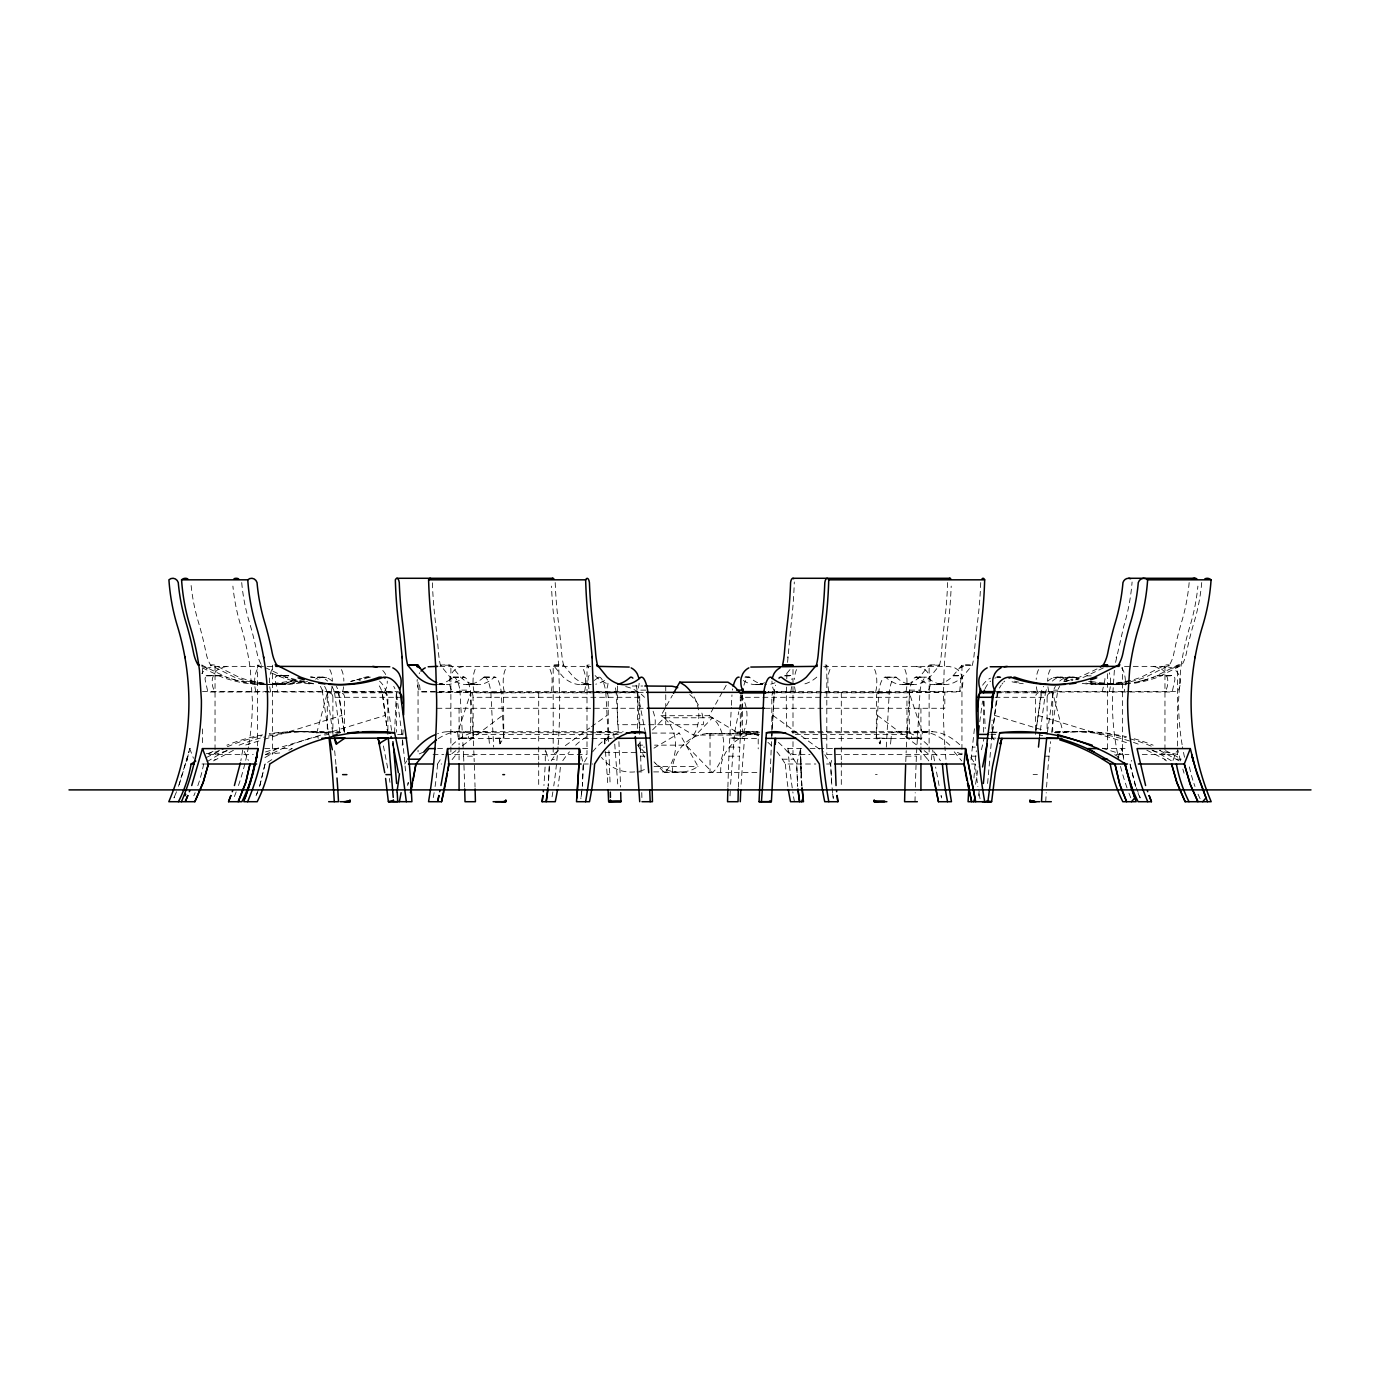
<?xml version="1.0" encoding="UTF-8"?>
<svg xmlns="http://www.w3.org/2000/svg" width="1380" height="1380" viewBox="0 0 1380 1380"><rect width="100%" height="100%" fill="white"/><g stroke="black" fill="none" stroke-linecap="round" stroke-linejoin="round"><path stroke-width="0.75" stroke-dasharray="5 3.75" d="M1180.228 683.255L1180.228 682.789A14.438 13.472 -90 0 0 1179.848 677.787L1178.33 673.889A15.301 14.3 -90 0 0 1171.999 667.868L1165.79 666.368L1122.889 666.368M581.342 756.292L583.309 764.003L582.326 786.514M800.624 748.598L801.142 778.165L800.624 748.598L796.691 764.003L797.675 786.514M586.966 757.568L583.309 764.003L582.412 785.531M801.797 785.531L800.573 756.62L800.59 760.863M549.326 767.021L548.24 786.514M786.479 687.033L786.289 700.057A239.585 89.752 90 0 0 786.893 729.917M876.404 734.402L876.317 738.024L880.147 743.941L880.682 738.248L876.317 738.024L876.404 697.297A4.847 1.811 -90 0 1 877.542 692.812M771.731 738.024L774.352 691.466A23.633 9.229 90 0 1 775.629 685.205M545.29 760.863L545.324 750.047M178.503 786.307L188.991 751.582M655.138 724.707L655.276 720.912A39.02 37.881 -90 0 0 653.033 710.993M672.457 772.524L672.664 766.142A39.02 37.881 -90 0 1 706.353 733.677L758.207 733.815L758.207 748.857M720.619 772.524L720.826 766.142A39.02 37.881 -90 0 1 754.515 733.677M770.264 772.541L771.489 741.647M947.629 582.567L947.56 584.534A184.351 69.052 90 0 1 944.403 623.312A307.343 115.126 90 0 0 941.453 653.033A37.087 13.886 -90 0 1 939.59 665.195L929.965 677.114A139.915 52.423 -90 0 1 896.155 677.218L884.684 677.218M980.731 582.567L980.645 584.534A184.351 72.036 90 0 1 977.368 623.312A307.343 120.095 90 0 0 974.28 653.033A37.087 14.49 90 0 1 972.331 665.195L962.291 677.114A139.915 54.665 -90 0 1 927.032 677.218L916.458 677.097M545.083 767.021L543.944 785.531M549.275 765.969L548.153 785.772M786.755 678.839L787.083 670.214M727.898 787.118A992.893 371.945 90 0 1 728.899 756.171L731.297 707.371M738.369 787.118A992.893 371.945 90 0 1 739.37 756.171L741.543 711.407M905.78 761.639A992.893 387.953 90 0 1 905.987 756.171L906.212 750.72M916.182 761.639A992.893 387.953 -90 0 1 916.389 756.171L920.081 690.138A23.633 9.229 90 0 1 923.565 679.391A13.835 5.399 -90 0 1 927.032 677.218M394.594 732.745L396.353 692.812L395.508 690.138M730.037 795.88L730.296 790.067M886.305 747.098L889.289 691.466A23.633 8.849 -90 0 1 892.826 679.391A13.835 5.175 90 0 1 896.155 677.218M906.367 747.098L909.679 690.138A23.633 9.229 90 0 1 913.163 679.391A13.835 5.399 -90 0 1 916.63 677.218A139.915 54.665 -90 0 0 951.907 677.114L961.946 665.195L972.331 665.195A44.885 35.552 33.4 0 0 961.946 665.195L961.946 754.412L824.895 754.412M771.765 735.661L771.817 734.402M740.405 732.09L740.111 738.024L729.641 738.024L744.493 738.386L744.683 736.506M907.091 732.09L906.781 738.024L911.352 738.386L911.542 736.506M731.4 705.284L731.969 694.899M741.647 709.355L742.44 694.882M924.117 750.651L929.12 754.412L929.12 665.195A44.333 35.363 32.3 0 1 939.59 665.195L929.12 665.195L919.494 677.114A139.915 52.423 -90 0 1 885.684 677.218A13.835 5.175 -90 0 0 882.355 679.391A23.633 8.849 -90 0 0 878.818 691.466L876.231 738.024L891.083 738.386L891.653 732.745A216.867 81.23 90 0 1 928.016 745.2M730.589 784.271L734.591 732.745L738.783 711.718M741.06 784.271L744.493 738.386M771.765 735.971L774.18 692.812L772.386 692.76A44.35 12.178 7 0 0 767.987 692.708L771.489 692.726M991.909 738.024L992.116 719.981M787.566 662.4L790.861 626.52A192.251 72.019 90 0 0 794.293 581.998M791.551 686.619L790.826 691.984M987.597 783.478L991.702 738.024L998.12 691.466A23.633 21.907 -90 0 1 1001.156 685.205M499.957 742.63L499.853 743.941L503.769 738.024L503.597 697.297A4.847 1.811 -90 0 0 502.458 692.812M931.448 759.811L932.19 751.427M1189.146 582.567L1188.974 584.534A184.351 169.688 -90 0 1 1181.228 623.312A307.343 282.9 90 0 0 1173.949 653.033A37.087 34.138 90 0 1 1169.378 665.195L1145.745 677.114A139.915 128.788 -90 0 1 1085.232 683.135M1201.721 582.567L1201.549 584.534A184.351 170.93 90 0 1 1193.752 623.312A307.343 284.953 -90 0 0 1186.42 653.033A37.087 34.379 -90 0 1 1181.815 665.195L1157.993 677.114A139.915 129.737 90 0 1 1131.048 683.704M890.548 744.062L891.083 738.386M1114.367 670.214L1112.418 700.057A239.585 220.524 90 0 0 1118.801 759.362M971.054 759.811A992.893 913.957 90 0 1 971.382 756.171L974.487 728.157M973.97 778.01A992.893 913.957 -90 0 1 975.798 756.171L976.333 750.72M1046.575 787.118A992.893 920.598 -90 0 1 1049.042 756.171L1050.525 741.647M582.032 789.015L580.859 798.744M787.79 657.812L787.928 656.535M978.627 795.88L979.265 790.067M1039.433 738.024L1039.847 734.402M581.774 791.723L580.98 797.933M1036.104 729.796L1041.383 691.466A23.633 21.752 -90 0 1 1043.659 686.377M979.766 721.74L982.526 701.075M1035.431 734.402L1041.555 692.743A44.35 5.175 16 0 1 1044.505 692.76L1045.799 691.466A23.633 21.752 -90 0 1 1048.076 686.377M1040.399 730.244L1045.419 692.812M1047.42 732.09L1053.578 690.138A23.633 21.907 -90 0 1 1055.407 686.377M1051.612 732.314L1057.805 690.138A23.633 21.907 -90 0 1 1059.633 686.377M975.574 784.271L978.161 766.952M1115.575 662.4L1123.682 626.52A192.251 176.968 90 0 0 1132.083 581.998M242.707 750.047L240.845 760.863M407.669 785.531L408.273 782.443L407.48 786.307M739.197 709.63L742.13 694.916M981.456 749.754L984.009 738.386M188.267 754.722L178.934 785.531M186.731 761.225L189.681 748.598L193.942 748.598M187.818 756.62L186.749 760.863M324.593 686.377A23.633 21.907 -90 0 1 326.422 690.138L327.284 692.812L316.831 732.745L318.228 738.386M831.588 760.414L830.657 764.003L831.761 786.514M1116.127 657.812L1116.472 656.535M259.578 786.514L265.046 764.003L272.515 759.207M259.889 785.531L265.046 764.003L269.807 764.003M439.668 684.29L444.86 684.532L439.53 683.963L441.238 684.152A139.915 54.665 90 0 0 463.37 677.218A13.835 5.399 -90 0 1 466.837 679.391A23.633 9.229 -90 0 1 470.321 690.138L470.684 692.812L457.66 732.745L458.246 738.386L610.547 738.386M256.697 794.207L258.612 789.015M175.501 794.052L174.001 797.933L176.537 791.723M1172.983 760.414L1176.45 751.427M256.076 795.743L257.318 792.689M880.337 741.991L879.56 743.734L880.682 738.369L881.941 738.386M500.198 743.182L499.318 738.248L503.769 738.024L503.597 734.402M1117.593 758.224L1121.992 748.598L1123.579 757.482L1123.285 756.62M1135.533 786.514L1129.996 764.003L1131.635 760.414M741.043 694.692A39.02 37.881 -90 0 1 743.63 731.831L741.681 735.057L693.519 735.057L660.968 715.702L672.457 695.227M660.968 715.702L709.148 715.702L722.706 691.501M723.758 689.638L727.933 682.186M551.241 760.863L557.21 751.807M693.519 735.057L695.468 731.831A39.02 37.881 -90 0 0 692.881 694.692M606.993 692.812A4.847 1.898 -90 0 1 608.183 697.297L608.356 738.024L604.802 743.182M824.981 667.937L826.81 665.195A44.333 35.121 33.4 0 0 824.153 664.953M287.92 675.407L277.38 675.424L275.534 676.787A5.692 5.244 -90 0 0 275.069 679.684L277.794 692.018M222.146 675.407L207.449 675.424L205.568 676.787A5.692 5.279 -90 0 0 205.12 679.684L207.863 692.018L263.201 692.001M404.702 764.003L406.859 760.811M452.105 759.604L458.419 751.807M789.964 669.611L784.875 675.562L791.223 675.562L791.723 676.787A5.692 2.139 -90 0 1 791.913 679.684M645.15 752.755L637.767 745.148L640.734 742.112M652.533 729.934L664.349 717.773L712.511 717.773L716.738 722.447A39.02 37.881 -90 0 1 715.202 769.919L712.511 772.524L685.946 745.148L654.534 745.148M685.946 745.148L712.511 717.773M654.017 761.881L664.349 772.524L667.04 769.919A39.02 37.881 -90 0 0 668.576 722.447L664.349 717.773M455.883 750.651L450.881 754.412L450.881 665.195L440.41 665.195A37.087 13.886 -90 0 1 438.547 653.033A307.343 115.126 -90 0 0 435.597 623.312A184.351 69.052 -90 0 1 432.44 584.534L432.371 582.567M462.559 745.614L502.544 715.409M558.417 750.651L553.19 754.412L553.19 665.195L563.592 665.195L573.632 677.114A139.915 54.665 90 0 0 589.76 684.584M565.369 745.614L589.709 728.002M591.434 726.743L607.079 715.409M1090.717 682.789A139.915 129.737 90 0 0 1153.766 677.114L1177.589 665.195L1181.815 665.195A44.885 14.473 57.4 0 0 1177.589 665.195L1177.589 754.412L1139.466 754.412M213.521 760.863L236.705 748.598M1102.241 691.984L1104.914 679.684A5.692 5.244 -90 0 0 1104.466 676.787L1104.155 676.166M653.965 748.133L679.27 733.073L698.056 766.59L692.588 769.609A39.02 37.881 -90 0 1 655.224 763.226M265.322 754.722L277.449 748.598M206.258 757.568L224.181 748.598M1097.014 668.938L1079.557 677.114A139.915 128.788 90 0 1 1071.466 679.805M1103.327 667.937L1083.973 677.114A139.915 128.788 90 0 1 1075.883 679.805M288.869 750.202L292.25 748.598L264.667 748.598M960.118 667.937L963.085 666.557L963.085 665.195M423.798 751.979L418.054 754.412L418.054 750.168M589.174 675.407L588.277 676.787A5.692 2.139 -90 0 0 588.087 679.684L589.174 691.984M1065.188 677.718L1072.605 676.873L1078.073 678.408M1143.554 680.392L1153.766 677.114M357.058 679.702L368.615 676.787M1053.389 677.718L1062.652 677.218A139.915 128.788 -90 0 0 1072.795 680.461M227.321 750.651L215.038 754.412L215.038 665.195L210.623 665.195A37.087 34.138 -90 0 1 206.051 653.033A307.343 282.9 -90 0 0 198.772 623.312A184.351 169.688 90 0 1 191.026 584.534L190.854 582.567M245.744 744.976L262.131 739.956M264.184 739.318L341.998 715.409M265.529 751.945L385.296 715.409M1173.276 667.937L1178.054 666.557L1178.054 665.195M355.022 680.34L351.193 681.185M1143.882 680.288L1134.498 682.427M263.804 684.566A139.915 129.737 90 0 1 226.234 677.114L201.946 665.195L201.946 666.557L203.861 666.109M1063.911 681.599L1070.104 680.185M1129.806 680.668L1111.435 683.894L1085.922 683.031M303.755 681.185L287.437 683.911L269.945 683.911M262.614 734.902L257.439 735.851A216.867 201.066 -90 0 0 226.838 745.2M266.029 754.412L282.055 752.687M206.31 753.721L216.384 751.807A216.867 201.066 -90 0 1 220.007 750.03M1130.289 682.997L1113.695 684.29L1088.044 681.185M484.708 677.097L495.317 677.218M451.984 745.2A216.867 81.23 90 0 1 488.348 732.745L488.917 738.386L503.769 738.024L501.182 691.466A23.633 8.849 -90 0 0 497.645 679.391A13.835 5.175 -90 0 0 494.316 677.218A139.915 52.423 90 0 1 460.506 677.114L450.881 665.195A44.333 35.363 -32.3 0 0 440.41 665.195L450.035 677.114A139.915 52.423 -90 0 0 483.845 677.218L485.208 677.028M471.236 684.187L472.978 683.98L467.803 684.532L476.531 684.532L472.236 684.049L473.116 684.152M594.193 680.461A139.915 54.665 -90 0 0 598.489 677.218L601.611 676.873M585.344 684.187L587.069 683.98L581.722 684.532L589.536 684.446M906.884 684.152L907.764 684.049L903.469 684.532L912.197 684.532L907.022 683.98L908.765 684.187M441.531 683.98L439.806 684.187A139.915 54.665 -90 0 0 452.968 677.218L463.542 677.097M760.311 684.152L761.173 684.049L756.878 684.532L762.122 684.29M915.596 677.218L916.976 677.045M938.762 684.152L940.47 683.963L935.14 684.532L943.799 684.532L938.469 683.98L940.194 684.187M436.201 684.532L440.669 684.066M612.237 738.266L604.268 738.369L604.82 743.941L604.716 742.63M391.558 730.244L385.986 692.743A44.35 4.951 -16.2 0 0 383.157 692.76L381.88 691.466A23.633 21.907 -90 0 0 377.171 683.031M331.925 686.377A23.633 21.752 -90 0 1 334.202 691.466L335.495 692.76A44.35 5.175 -16 0 1 338.445 692.76L344.569 734.402M463.663 666.368L457.66 667.868A15.301 13.869 90 0 0 451.502 673.889L450.035 677.787A14.438 13.076 -90 0 0 449.673 682.789L449.673 683.255A14.99 13.576 -90 0 0 452.312 691.587M226.769 666.368L220.524 667.868A15.301 14.386 -90 0 0 214.142 673.889L212.624 677.787A14.438 13.576 -90 0 0 212.244 682.789L212.261 683.255A14.99 14.093 -90 0 0 214.987 691.587M878.663 692.812L880.337 692.743A44.35 12.265 6.7 0 1 887.323 692.76L889.134 692.812M483.845 677.218A13.835 5.175 -90 0 1 487.175 679.391A23.633 8.849 90 0 1 490.711 691.466L490.866 692.777L492.677 692.76A44.35 12.265 -6.7 0 1 499.664 692.76L501.337 692.812M598.489 677.218A13.835 5.399 -90 0 1 601.973 679.391A23.633 9.229 -90 0 1 605.648 691.466L605.82 692.795L607.614 692.76A44.35 12.178 -7 0 1 614.548 692.76L616.205 692.812L618.447 732.314M997.085 676.804L1000.534 677.097M1041.866 692.726L1044.073 692.726M335.927 692.726L338.135 692.726M383.571 692.726L385.693 692.726M498.059 738.386L499.318 738.248L500.44 743.734L499.664 741.991M491.763 692.76L492.677 692.743M606.717 692.76L607.614 692.743M881.182 692.726L886.426 692.726M493.574 692.726L498.818 692.726M608.511 692.726L613.721 692.726M214.555 759.621L215.556 759.604M241.724 582.567L241.897 584.534A184.351 170.93 90 0 0 249.694 623.312A307.343 284.953 90 0 1 257.025 653.033A37.087 34.379 -90 0 0 261.648 665.195L257.404 665.195L257.404 745.925M272.119 666.368L214.211 666.368L208.001 667.868A15.301 14.3 -90 0 0 201.808 673.63M439.841 666.368L590.795 666.368M823.653 666.368L948.698 666.368L954.77 667.868A15.301 13.973 -90 0 1 960.963 673.889L962.447 677.787A14.438 13.179 -90 0 1 962.809 682.789L962.809 683.255A14.99 13.679 -90 0 1 960.152 691.587L768.436 691.604M785.03 675.407L790.809 675.407M953.632 675.407L959.824 675.424L960.618 676.787A5.692 2.225 -90 0 1 960.808 679.684L959.669 691.984L909.42 691.984M1157.855 675.407L1172.552 675.424L1174.432 676.787A5.692 5.279 -90 0 1 1174.88 679.684L1172.189 691.984L996.791 692.001M206.81 675.562L222.525 675.562M276.759 675.562L288.454 675.562M953.477 675.562L960.083 675.562M1157.475 675.562L1173.19 675.562M206.103 675.872L223.249 675.872M276.052 675.872L288.817 675.872M784.582 675.872L791.516 675.872M953.166 675.872L960.394 675.872M1086.923 675.872L1091.183 675.872M1156.751 675.872L1173.897 675.872M318.573 677.149L322.989 677.149M366.149 677.149L370.375 677.149M453.485 677.149L463.887 677.149M484.345 677.149L494.816 677.149M744.889 677.149L749.064 677.149M885.184 677.149L895.655 677.149M916.113 677.149L926.515 677.149M996.722 677.149L999.655 677.149M1057.011 677.149L1061.427 677.149M1068.845 677.149L1073.088 677.149M275.793 684.635L280.209 684.635M439.496 684.635L445.723 684.635M466.94 684.635L477.411 684.635M580.859 684.635L591.261 684.635M756.016 684.635L766.469 684.635M902.589 684.635L913.06 684.635M934.277 684.635L944.662 684.635M1099.791 684.635L1104.207 684.635M1111.935 684.635L1116.161 684.635M632.23 686.015L642.701 686.015M320.367 686.377A23.633 21.907 90 0 1 322.196 690.138L326.422 690.138M452.968 677.218A13.835 5.399 -90 0 1 456.435 679.391A23.633 9.229 90 0 1 459.92 690.138L470.321 690.138M636.059 685.205A23.633 8.849 90 0 1 637.094 690.138L647.565 690.138M909.679 690.138L920.081 690.138M1053.578 690.138L1057.805 690.138M202.481 691.604L398.372 691.604M995.498 691.604L1177.52 691.604A14.99 14.007 -90 0 0 1180.228 683.255M265.322 692.001L396.129 691.984M470.58 691.984L420.348 692.018L419.382 683.514M593.383 692.018L637.353 691.984M767.78 692.001L790.809 692.018M436.925 692.346L648.704 692.346M767.729 692.346L944.817 692.346L944.817 708.268L765.641 708.268M269.497 734.332A216.867 201.066 -90 0 1 321.057 732.745L327.284 732.142L327.284 692.812L399.148 692.812M438.133 738.749A216.867 84.732 -90 0 1 468.061 732.745L470.684 732.142L470.684 692.812L638.578 692.812A4.847 1.811 -90 0 1 639.716 697.297L639.716 734.402M763.795 692.812L909.317 692.812L922.34 732.745L921.754 738.386L802.487 738.386M996.395 692.812L1052.716 692.812L1063.169 732.745A216.867 201.066 90 0 1 1110.797 733.712L1122.561 735.851A216.867 201.066 -90 0 1 1126.459 736.73M330.079 692.812A4.847 4.485 -90 0 1 332.89 697.297L401.925 697.297M471.857 692.812A4.847 1.898 -90 0 1 473.047 697.297L639.716 697.297M740.284 709.665L740.284 697.297L906.953 697.297A4.847 1.898 -90 0 1 908.144 692.812M995.066 697.297L1047.11 697.297A4.847 4.485 -90 0 1 1049.921 692.812M436.925 708.268L645.323 708.268M292.991 731.693L339.514 731.693M447.62 731.693L623.139 731.693M744.234 731.693L759.017 731.693M791.344 731.693L932.38 731.693M1055.286 731.693L1087.009 731.693M340.084 732.745L316.831 732.745A216.867 201.066 -90 0 0 269.204 733.712M622 732.745L457.66 732.745A216.867 84.732 90 0 0 437.598 733.712M758 732.745L734.591 732.745A216.867 81.23 -90 0 1 753.842 733.712L758.586 735.851M792.103 732.745L922.34 732.745A216.867 84.732 -90 0 1 942.402 733.712L947.37 735.851A216.867 84.732 90 0 1 960.256 745.2M996.205 732.745L989.822 732.745A216.867 199.617 -90 0 1 997.688 732.056M1054.717 732.745L1063.169 732.745M652.033 733.073L679.27 733.073M706.353 733.677L758.207 733.815M397.682 734.402L401.925 734.402L401.925 730.279M618.447 734.402L473.047 734.402L470.684 692.812M759.431 734.402L740.284 734.402L740.284 711.735M795.415 734.402L906.953 734.402L906.953 697.297M990.823 734.402L997.188 734.402M734.022 738.386L759.535 738.386M988.425 738.386L994.859 738.386M637.767 745.148L644.063 745.148M640.044 741.647L640.268 747.098L644.46 747.098M729.261 747.098L739.732 747.098M972.279 747.098L975.212 747.098M437.564 748.598L444.481 748.598M582.688 748.598L589.07 748.598M801.573 748.598L786.686 748.598L796.691 764.003L797.588 785.531M810.077 748.598L832.52 748.598M1102.551 748.598L1128.409 748.598M604.837 752.428L638.354 752.428M640.441 752.428L646.72 752.428M208.76 754.412L253.282 754.412M433.079 754.412L443.808 754.412M445.947 754.412L587 754.412L587 665.195A44.885 35.811 -32.3 0 1 589.657 664.953M778.389 742.371A216.867 81.23 -90 0 1 787.359 751.807L793 754.412L810.008 754.412M1116.11 754.412L1128.926 754.412M459.92 690.138L463.611 756.171L474.013 756.171A992.893 387.953 -90 0 1 474.22 761.639M640.268 747.098L640.63 756.171L644.822 756.171M728.899 756.171L739.37 756.171M905.987 756.171L916.389 756.171M971.382 756.171L975.798 756.171M1044.815 756.171L1049.042 756.171M782.27 759.207L793.966 759.207M1176.433 759.207L1181.159 759.207L1178.52 757.568A216.867 201.066 -90 0 0 1164.22 750.03M201.98 764.003L208.415 764.003M435.097 786.514A133.808 50.129 -90 0 0 437.564 764.003L441.755 764.003M583.309 764.003L592.745 764.003M776.888 751.807A216.867 81.23 90 0 1 781.201 757.568L785.375 764.003L815.891 764.003M826.551 764.003L830.829 764.003M971.555 764.003L975.298 764.003A133.808 52.285 90 0 0 977.885 786.514M654.068 766.59L698.056 766.59M636.87 771.903L645.254 771.903M653.637 771.903L682.945 771.903M664.349 772.524L758.207 772.524M607.355 774.629L609.167 774.629M875.455 774.629L877.197 774.629M1033.102 774.629L1037.398 774.629M918.494 748.598L927.895 759.604L930.241 759.621M551.983 759.604L554.329 759.621M1146.797 750.202L1165.445 759.621M772.386 692.743L773.283 692.76M605.096 738.386L604.871 743.734L604.63 741.991M997.274 692.76L991.702 738.024L994.997 740.301M887.323 692.76L888.237 692.777M995.912 738.162L991.702 738.024L994.997 738.197M264.184 684.204L236.446 680.392M1153.232 666.368L1159.476 667.868A15.301 14.386 -90 0 1 1165.859 673.889L1167.377 677.787A14.438 13.576 -90 0 1 1167.756 682.789L1167.739 683.255A14.99 14.093 -90 0 1 1165.013 691.587M916.337 666.368L922.34 667.868A15.301 13.869 -90 0 1 928.499 673.889L929.965 677.787A14.438 13.076 -90 0 1 930.327 682.789L930.327 683.255A14.99 13.576 90 0 1 927.688 691.587M745.58 676.821L749.564 677.218A139.915 52.423 -90 0 0 762.174 684.187L760.449 683.98L765.607 684.532M310.655 676.873L313.277 677.287M590.399 684.532L585.051 683.963L586.776 684.152M1176.14 666.109L1178.054 666.557M463.025 677.045L464.405 677.218M313.156 683.548L285.453 677.114A139.915 129.737 90 0 0 314.537 683.945M264.373 683.324L248.814 680.392M1054.751 732.504L1058.943 732.745A216.867 201.066 90 0 1 1126.115 737.696M1177.589 754.412L1163.616 751.807A216.867 201.066 90 0 0 1159.994 750.03M1039.226 734.902L1042.659 735.54M961.412 666.005L963.085 666.557M1014.473 681.185L1018.595 682.117M314.157 677.528L314.812 677.718A13.835 12.817 -90 0 0 309.913 677.218M312.932 677.201L314.485 677.615M201.946 666.557L206.724 667.937M994.704 715.409L1041.4 729.658M1102.292 748.236L1122.595 754.412L1122.595 667.316M1038.002 715.409L1128.116 743.096M1152.68 750.651L1164.962 754.412L1164.962 665.195L1169.378 665.195A44.333 14.904 57.2 0 0 1164.962 665.195L1141.329 677.114A139.915 128.788 -90 0 1 1080.816 683.135M326.612 677.718L317.348 677.218A13.835 12.731 90 0 1 325.525 679.391A23.633 21.752 -90 0 1 327.629 681.082M236.118 680.288L226.234 677.114M1073.985 677.097L1074.313 677.218A139.915 129.737 90 0 0 1078.367 678.615M587.587 666.109L588.743 667.937L587 665.195L588.156 665.195L588.156 666.557M285.453 677.114L265.961 667.937M271.291 672.957L281.227 677.114A139.915 129.737 -90 0 0 312.415 684.152M961.946 754.412L956.047 751.807M1159.338 750.202L1179.141 760.863M202.498 667.937L222.007 677.114A139.915 129.737 90 0 0 295.475 680.461L269.842 684.118A139.915 128.788 90 0 0 307.498 681.496M1114.678 754.722L1119.853 757.568M709.148 715.702L741.681 735.057M1164.444 759.604L1166.48 760.863M261.717 667.937L257.404 665.195A44.333 14.283 -57.4 0 1 261.648 665.195M772.921 715.409L823.325 751.91M877.456 715.409L917.441 745.614M595.125 675.562L596.626 677.114A139.915 52.423 90 0 0 609.218 684.152M954.218 751.807L961.705 760.863M927.895 759.604L928.792 760.863M824.809 754.722L830.657 764.003L831.847 785.772M970.951 757.568L975.298 764.003M638.405 746.114L644.667 757.292M385.658 674.561L385.313 673.889A15.301 14.3 90 0 0 381.708 669.593M244.243 751.427L248.365 760.414M879.802 743.182L880.043 742.63M1140.035 797.933L1137.43 791.723M1135.585 785.772L1129.996 764.003M1136.361 787.756L1140.242 797.726M189.681 748.598L193.459 758.224M322.196 690.138L328.664 734.402A216.867 201.066 -90 0 0 322.834 735.437M386.504 692.777L386.107 691.466A23.633 21.907 -90 0 0 379.5 681.082M1180.487 760.863L1177.882 750.047M1182.85 769.074L1184.04 773.18M546.049 751.427L548.412 760.414M329.803 738.386L328.406 732.745A216.867 199.617 -90 0 0 263.649 737.213M383.433 745.959L388.211 770.782M941.574 797.933L941.091 795.553L941.315 796.846M645.409 732.745L637.094 690.138M939.073 785.531L935.606 767.021M934.502 760.863L932.673 750.047M1123.717 759.362L1121.992 748.598M833.313 798.744L832.33 791.723M389.402 778.493L389.936 782.339M387.884 734.402L382.277 692.812L387.211 729.796M327.284 692.812L332.58 732.09M401.925 734.402L396.353 692.812L396.353 732.142M334.581 692.812L339.877 732.314M344.172 731.849L338.618 691.466A23.633 21.752 90 0 0 336.341 686.377M616.205 692.777L616.049 691.466A23.633 9.229 -90 0 0 614.755 685.205M832.088 787.756L833.313 797.726M402.546 739.835L404.202 756.171A992.893 913.957 -90 0 1 405.755 774.37M614.169 738.386L613.582 732.745A216.867 84.732 -90 0 0 593.521 733.712M468.458 736.506L468.648 738.386L473.219 738.024L473.047 697.297M334.65 750.72L335.185 756.171A992.893 920.598 90 0 1 335.995 765.262M801.952 786.307L800.762 767.021M488.917 738.386L489.452 744.062M614.738 744.062L617.757 784.271M605.475 751.479L607.804 784.15M605.82 692.812L608.684 745.286M639.596 732.09L637.439 692.812L637.439 732.142M490.866 692.812L493.695 747.098M472.909 732.09L473.633 747.098M618.913 741.647L620.569 787.118M984.009 701.213L985.216 728.537M608.908 750.72L610.081 783.478M473.789 750.72L474.013 756.171M555.191 582.567L555.278 584.534A184.351 72.036 -90 0 0 558.555 623.312A307.343 120.095 -90 0 1 561.643 653.033A37.087 14.49 -90 0 0 563.592 665.195A44.333 35.121 -33.4 0 0 553.19 665.195L563.23 677.114A139.915 54.665 -90 0 0 589.795 682.789M608.183 734.402L608.269 738.024M1107.605 673.682L1107.605 750.168M1052.716 692.812L1052.716 732.142M1047.11 697.297L1047.11 734.402M1035.431 730.279L1035.431 697.297A4.847 4.451 -90 0 1 1038.226 692.812M983.647 701.092L983.647 732.142M920.926 708.268L920.926 744.786M920.926 746.925L920.926 759.811M909.317 692.812L909.317 732.142L911.938 732.745A216.867 84.732 -90 0 1 951.424 746.735M841.3 692.346L841.3 744.786M841.3 746.925L841.3 759.811M841.3 761.967L841.3 785.6M826.81 665.195L826.81 754.412M793 669.438L793 684.308M793 686.429L793 733.177M793 741.664L793 754.412M771.817 730.279L771.817 697.297A4.847 1.898 -90 0 1 773.007 692.812M742.561 694.882L742.561 709.372M742.561 711.442L742.561 732.142L745.062 732.745A216.867 81.23 -90 0 1 759.518 732.314M710.027 733.815L710.027 772.524M665.747 686.015L665.747 724.707M617.567 686.015L617.567 724.707L703.317 724.707L703.438 720.912A39.02 37.881 -90 0 0 701.195 710.993M538.7 692.346L538.7 744.786M538.7 746.925L538.7 759.811M538.7 761.967L538.7 785.6M459.074 708.268L459.074 744.786M459.074 746.925L459.074 759.811M418.054 682.186L418.054 741.664M387.884 730.279L387.884 697.297A4.847 4.485 -90 0 0 385.072 692.812M344.569 732.332L344.569 697.297A4.847 4.451 -90 0 0 341.774 692.812M332.89 697.297L332.89 734.402M272.395 665.195L272.395 754.412M202.412 673.682L202.412 665.195A44.885 14.473 -57.4 0 0 201.808 665.022M202.412 728.916L202.412 745.925M207.017 761.777A216.867 199.617 -90 0 1 228.079 750.03M239.068 745.2A216.867 199.617 -90 0 1 261.717 737.696M203.636 764.003A133.808 123.165 -90 0 1 197.53 786.514M195.132 792.689A133.808 123.165 -90 0 1 193.821 795.743M332.045 681.082A23.633 21.752 90 0 0 329.941 679.391A13.835 12.731 -90 0 0 321.764 677.218A139.915 128.788 90 0 1 315.71 679.27M263.339 683.411A139.915 128.788 90 0 1 238.671 677.114L215.038 665.195A44.333 14.904 -57.2 0 0 210.623 665.195L234.255 677.114A139.915 128.788 90 0 0 263.132 683.945M303.082 681.496A139.915 128.788 90 0 1 265.236 684.152M393.697 686.377A23.633 21.752 -90 0 1 394.973 688.844M343.603 686.774A14.99 6.107 -90 0 1 342.637 691.587M270.704 691.587A14.99 6.107 -90 0 1 269.514 683.255L269.514 682.789A14.438 5.882 -90 0 1 269.687 677.787L270.342 673.889A15.301 6.245 90 0 1 273.119 667.868M341.412 669.593A15.301 6.245 -90 0 1 342.999 673.889L343.672 677.787A14.438 5.882 -90 0 1 343.844 681.116M437.564 764.003A216.867 81.23 90 0 1 441.738 757.568M434.114 792.689A133.808 50.129 -90 0 1 433.027 798.744M640.63 756.171A992.893 371.945 -90 0 1 641.148 770.73M641.769 792.586A992.893 371.945 -90 0 1 641.907 798.054M592.641 751.807A216.867 81.23 90 0 1 620.482 732.314M504.269 691.587A14.99 5.348 -90 0 1 503.217 683.255L503.217 682.789A14.438 5.158 -90 0 1 503.372 677.787L503.942 673.889A15.301 5.468 -90 0 1 506.374 667.868M584.534 691.587A14.99 5.348 -90 0 0 585.586 683.255L585.568 682.789A14.438 5.158 -90 0 0 585.431 677.787L584.861 673.889A15.301 5.468 -90 0 0 582.429 667.868M639.13 683.255A14.99 13.576 -90 0 1 636.491 691.587L419.848 691.604A14.99 13.679 90 0 1 417.191 683.255L417.191 682.789A14.438 13.179 -90 0 1 417.26 679.443M816.77 677.114A139.915 54.665 90 0 1 803.626 684.152M914.992 801.711A992.893 387.953 -90 0 1 915.199 792.586M915.354 787.118A992.893 387.953 -90 0 1 916.044 765.262M980.042 798.744A133.808 52.285 90 0 1 978.385 789.619M774.68 691.587A14.99 13.679 -90 0 1 772.024 683.255L772.041 682.789A14.438 13.179 -90 0 1 771.972 681.116M828.88 691.587A14.99 5.106 90 0 1 827.879 683.255L827.879 682.789A14.438 4.916 -90 0 1 828.017 677.787L828.569 673.889A15.301 5.21 90 0 1 830.881 667.868M905.97 691.587A14.99 5.106 -90 0 0 906.953 683.255L906.953 682.789A14.438 4.916 -90 0 0 906.815 677.787L906.263 673.889A15.301 5.21 -90 0 0 903.952 667.868M1129.961 738.749A216.867 201.066 90 0 1 1152.645 746.735M1126.805 684.152A139.915 129.737 90 0 1 1088.682 681.496M1001.966 684.101A23.633 21.907 -90 0 1 1002.829 683.031M1003.76 682.031A23.633 21.907 -90 0 1 1004.744 681.082M1059.737 681.082A23.633 21.907 -90 0 1 1061.841 679.391A13.835 12.817 -90 0 1 1070.087 677.218A139.915 129.737 90 0 0 1078.246 679.874M1063.963 681.082A23.633 21.907 -90 0 1 1066.067 679.391A13.835 12.817 90 0 1 1074.313 677.218M1134.205 738.749A216.867 201.066 -90 0 1 1153.163 745.2M1045.73 801.711A992.893 920.598 -90 0 1 1046.247 792.586M1200.117 798.744A133.808 124.062 90 0 1 1197.409 792.689M1194.994 786.514A133.808 124.062 90 0 1 1193.89 783.374M1192.872 780.2A133.808 124.062 90 0 1 1188.853 764.003M1121.578 667.868A15.301 6.486 -90 0 1 1124.459 673.889L1125.149 677.787A14.438 6.124 -90 0 1 1125.321 682.789L1125.321 683.255A14.99 6.348 90 0 1 1125.252 685.032M1124.683 689.275A14.99 6.348 90 0 1 1124.079 691.587M1048.921 691.587A14.99 6.348 90 0 1 1047.92 686.774M1050.197 669.593A15.301 6.486 -90 0 0 1048.559 673.889L1047.869 677.787A14.438 6.124 90 0 0 1047.662 681.116M1184.523 757.275A239.585 220.524 90 0 1 1182.47 746.822M1182.108 744.717A239.585 220.524 90 0 1 1178.606 700.057L1180.556 670.214A239.585 220.524 -90 0 1 1189.853 626.52A192.251 176.968 90 0 0 1197.909 586.12M1055.527 732.349A216.867 199.617 90 0 1 1131.6 741.716M1133.48 742.371A216.867 199.617 90 0 1 1140.932 745.2M1151.92 750.03A216.867 199.617 90 0 1 1171.275 760.708M1023.253 683.738A139.915 128.788 90 0 1 1019.044 683.135M1016.957 682.789A139.915 128.788 90 0 1 1010.729 681.496M1069.414 680.392A139.915 128.788 90 0 1 1065.308 681.444M1052.371 681.082A23.633 21.752 -90 0 1 1054.475 679.391A13.835 12.731 -90 0 1 1062.652 677.218M1047.955 681.082A23.633 21.752 -90 0 1 1050.059 679.391A13.835 12.731 -90 0 1 1058.236 677.218A139.915 128.788 -90 0 0 1068.379 680.461M985.027 688.844A23.633 21.752 -90 0 1 990.599 681.082M982.629 685.205A23.633 21.752 -90 0 1 988.287 679.391A13.835 12.731 -90 0 1 990.46 678.167M997.223 677.408A13.835 12.731 -90 0 1 1000.88 677.218M994.859 678.167A13.835 12.731 -90 0 1 996.032 677.718M1130.772 797.795A239.585 220.524 90 0 1 1128.478 791.879M1127.029 787.911A239.585 220.524 90 0 1 1120.284 765.572M989.339 732.349A216.867 199.617 90 0 1 997.223 731.831M1037.363 691.587A14.99 6.107 -90 0 1 1036.397 686.774M1109.296 691.587A14.99 6.107 -90 0 0 1110.486 683.255L1110.486 682.789A14.438 5.882 90 0 0 1110.313 677.787L1109.658 673.889A15.301 6.245 90 0 0 1109.348 672.733M1038.588 669.593A15.301 6.245 90 0 0 1037.001 673.889L1036.328 677.787A14.438 5.882 -90 0 0 1036.208 679.443M945.938 759.362A239.585 89.752 90 0 1 944.92 746.822M944.765 744.717A239.585 89.752 90 0 1 943.334 700.057L944.127 670.214A239.585 89.752 90 0 1 947.922 626.52A192.251 72.019 90 0 0 951.199 586.12M933.949 751.807A216.867 81.23 90 0 1 940.366 760.708M764.572 682.738A139.915 52.423 90 0 1 743.234 680.461M732.435 690.138A23.633 8.849 90 0 1 732.642 688.844M743.941 685.205A23.633 8.849 -90 0 1 746.235 679.391A13.835 5.175 90 0 1 749.564 677.218M775.043 682.738A139.915 52.423 -90 0 1 770.782 684.152M740.284 697.297A4.847 1.811 -90 0 1 740.508 695.002M794.397 801.711A239.585 89.752 90 0 1 792.827 791.879M792.241 787.911A239.585 89.752 90 0 1 787.704 744.717M767.918 742.371A216.867 81.23 90 0 1 772.455 746.735M787.859 786.514A133.808 50.129 -90 0 1 785.375 764.003M875.731 691.587A14.99 5.348 -90 0 0 876.783 683.255L876.783 682.789A14.438 5.158 -90 0 0 876.628 677.787L876.059 673.889A15.301 5.468 -90 0 0 873.626 667.868M795.466 691.587A14.99 5.348 90 0 1 794.621 686.774M796.536 669.593A15.301 5.468 -90 0 0 795.139 673.889L794.57 677.787A14.438 5.158 -90 0 0 794.449 679.443M558.176 744.717A239.585 93.616 90 0 0 559.676 700.057L558.848 670.214A239.585 93.616 -90 0 0 554.898 626.52A192.251 75.124 -90 0 1 551.482 586.12M558.038 746.822A239.585 93.616 90 0 1 553.76 785.91M552.863 791.879A239.585 93.616 90 0 1 551.879 797.795M562.781 760.708A216.867 84.732 -90 0 1 569.474 751.807M575.667 745.2A216.867 84.732 -90 0 1 588.553 735.851M604.578 680.461A139.915 54.665 90 0 1 595.746 684.187M403.115 729.917A239.585 93.616 -90 0 1 402.667 738.404M402.546 740.508A239.585 93.616 -90 0 1 401.942 748.926M463.611 756.171A992.893 387.953 90 0 1 463.818 761.639M463.956 765.262A992.893 387.953 90 0 1 464.646 787.118M474.358 765.262A992.893 387.953 -90 0 1 475.048 787.118M560.349 767.28A133.808 52.285 -90 0 1 558.038 786.514M607.976 683.255A14.99 13.679 -90 0 1 605.32 691.587M551.12 691.587A14.99 5.106 90 0 0 552.121 683.255L552.121 682.789A14.438 4.916 -90 0 0 551.983 677.787L551.431 673.889A15.301 5.21 -90 0 0 549.119 667.868M474.03 691.587A14.99 5.106 -90 0 1 473.047 683.255L473.047 682.789A14.438 4.916 -90 0 1 473.185 677.787L473.737 673.889A15.301 5.21 -90 0 1 476.048 667.868M419.192 673.63A15.301 13.973 -90 0 1 419.744 672.733M644.408 769.609A39.02 37.881 -90 0 1 636.749 771.662M634.783 771.903A39.02 37.881 -90 0 1 601.49 757.396M625.709 686.602A39.02 37.881 -90 0 1 644.546 697.314M689.793 694.571A39.02 37.881 -90 0 1 698.677 705.439M248.814 744.717A239.585 222.128 90 0 0 252.35 700.057L250.384 670.214A239.585 222.128 -90 0 0 241.017 626.52A192.251 178.244 90 0 1 232.892 586.12M248.452 746.822A239.585 222.128 90 0 1 238.326 785.91M236.17 791.879A239.585 222.128 90 0 1 233.876 797.795M264.943 757.568A216.867 201.066 -90 0 1 320.885 735.851M336.599 733.159A216.867 201.066 -90 0 1 340.55 732.694M227.355 746.735A216.867 201.066 -90 0 1 261.665 735.851M368.598 677.408A13.835 12.817 -90 0 0 364.906 677.218A139.915 129.737 -90 0 1 356.764 679.874M369.133 677.218A139.915 129.737 90 0 1 358.921 680.461M354.695 680.461A139.915 129.737 -90 0 1 350.555 681.496M315.968 678.167A13.835 12.817 -90 0 1 318.159 679.391M297.632 680.995A139.915 129.737 90 0 1 268.065 684.635M208.57 753.653A216.867 201.066 -90 0 1 215.78 750.03M384.503 691.587A14.99 14.007 -90 0 0 387.228 683.255L387.211 682.789A14.438 13.472 -90 0 0 387.263 681.116M255.921 691.587A14.99 6.348 -90 0 1 254.679 683.255L254.679 682.789A14.438 6.124 90 0 1 254.852 677.787L255.541 673.889A15.301 6.486 -90 0 1 258.422 667.868M332.08 686.774A14.99 6.348 -90 0 1 331.079 691.587M329.803 669.593A15.301 6.486 90 0 1 331.442 673.889L332.132 677.787A14.438 6.124 -90 0 1 332.339 681.116M462.818 738.024L458.246 738.386L473.219 738.024L462.818 738.024M917.183 738.024L906.781 738.024L921.754 738.386L917.183 738.024"/><path stroke-width="1.5" d="M576.943 797.933L579.428 756.62L576.512 801.711L589.484 801.711A133.808 50.129 90 0 0 594.625 764.003L598.799 757.568A216.867 81.23 90 0 1 621.414 735.851L626.158 733.712A216.867 81.23 -90 0 1 645.409 732.745L648.738 772.714M579.152 761.225L579.376 748.598L447.568 748.598L440.927 785.531M505.787 799.934L505.839 801.09C506.632 799.365 504.114 802.349 502.286 801.711M620.914 801.09L610.512 801.09C604.371 802.436 616.343 801.314 620.931 801.711L620.724 792.586M579.41 760.863L579.376 748.598L580.359 752.445M884.632 801.09L874.161 801.09C873.368 799.382 875.903 802.349 877.715 801.711M774.905 738.386L771.386 801.608L769.454 801.711A44.885 2.484 1.3 0 0 759.069 801.711L763.951 691.466A23.633 9.229 90 0 1 767.642 679.391A13.835 5.399 -90 0 1 771.11 677.218A139.915 54.665 90 0 0 806.369 677.114L816.408 665.195A37.087 14.49 -90 0 0 818.357 653.033A307.343 120.095 -90 0 1 821.445 623.312A184.351 72.036 -90 0 0 824.723 584.534L824.809 582.567A6.279 2.45 -90 0 1 828.742 579.824L984.665 579.824L984.596 581.998A192.251 75.124 -90 0 1 981.025 626.52L977.074 670.214L976.247 700.057A239.585 93.616 90 0 0 984.716 801.711M775.284 742.63L775.198 743.182M828.742 579.824L828.673 581.998A192.251 75.124 -90 0 1 825.102 626.52A239.585 93.616 90 0 0 821.152 670.214L820.324 700.057A239.585 93.616 90 0 0 828.793 801.711M1000.655 742.63L1000.603 743.941L1001.932 738.248L1000.293 743.182M335.961 742.63L336.789 743.734L344.983 738.024L333.649 738.386M740.284 801.711L740.767 790.067M874.161 801.09L874.213 799.934M761.432 801.711L766.418 732.745L785.668 732.745M349.968 799.934L350.072 801.09C350.934 799.555 346.432 802.004 344.017 801.711M393.317 799.934L393.438 801.09C394.421 799.503 390.143 801.97 388.418 801.659L411.913 801.711A992.893 913.957 -90 0 0 408.618 756.171L399.924 690.138A23.633 21.752 -90 0 0 391.713 679.391A13.835 12.731 -90 0 0 383.537 677.218A139.915 128.788 -90 0 1 300.443 677.114L276.811 665.195A44.885 15.094 -57.2 0 0 275.137 664.884M1034.345 801.09L1029.928 801.09C1029.083 799.572 1033.551 801.97 1035.983 801.711M1185.144 801.711L1176.588 781.787L1171.585 764.003L1177.14 783.374L1185.144 801.711L1211.192 801.711A239.585 222.128 -90 0 1 1191.095 700.057C1191.371 675.148 1195.235 650.342 1202.446 626.52A192.251 178.244 -90 0 0 1210.916 581.998L1211.071 579.824L1147.608 579.824L1147.47 581.998A192.251 178.244 -90 0 1 1138.983 626.52A239.585 222.128 -90 0 0 1129.616 670.214L1127.65 700.057A239.585 222.128 -90 0 0 1147.746 801.711M983.371 783.478L987.459 738.024L993.893 691.466A23.633 21.907 -90 0 1 1002.622 679.391A13.835 12.817 -90 0 1 1010.867 677.218A139.915 129.737 90 0 0 1094.547 677.114L1118.352 665.195A44.333 14.283 57.4 0 1 1119.956 664.884M1029.928 801.09L1030.032 799.934M987.89 801.711L992.427 766.952L999.724 732.745L1046.247 732.745M969.053 785.289A992.893 913.957 90 0 0 968.087 801.711L991.634 801.711L995.273 772.697L1000.793 744.044M976.885 745.286L979.213 725.88M1038.467 747.098L1039.433 738.024M543.323 791.723L543.427 790.775M775.232 743.855L775.733 738.369M977.816 657.812L977.972 656.535M547.912 789.619L546.204 801.711L547.912 787.756M742.561 692.812L742.906 690.138A23.633 8.849 -90 0 1 743.113 688.844M978.385 732.09L977.661 738.024L988.425 738.386M542.133 801.711L542.892 795.553L542.133 801.711L555.26 801.711A133.808 52.285 -90 0 0 557.537 789.619M976.73 711.528L980.076 690.138A23.633 21.752 -90 0 1 980.611 688.844M245.191 797.933L250.47 782.443L256.714 756.62L253.023 773.766L243.812 801.711L257.197 801.711A133.808 123.165 90 0 0 269.807 764.003L280.071 757.568A216.867 199.617 90 0 1 335.633 735.851L347.312 733.712A216.867 199.617 90 0 1 394.594 732.745L401.839 766.952L406.341 801.711M775.181 743.768L775.37 741.991M447.568 748.598L448.931 764.003L447.879 770.54M191.717 785.531L202.463 748.598L258.008 748.598L255.938 760.863M435.425 748.598L428.99 748.598L415.932 764.003L413.12 780.2M415.932 764.003L410.516 792.689M447.43 773.18L444.308 789.619M448.931 764.003L441.548 801.711L428.542 801.711A239.585 89.752 -90 0 0 436.666 700.057L435.873 670.214A239.585 89.752 90 0 0 432.078 626.52A192.251 72.019 90 0 1 428.663 581.998L428.594 579.824A6.279 2.346 -90 0 1 431.112 578.858M255.766 761.225L258.008 748.598M982.577 766.952L987.114 744.062M412.499 783.374L410.55 792.482M439.685 791.723L439.892 790.775M443.86 791.723L441.548 801.711M240.379 762.916L234.393 785.531M202.463 748.598L208.415 764.003L202.86 783.374L194.856 801.711L168.809 801.711A239.585 222.128 -90 0 0 188.905 700.057C188.629 675.148 184.765 650.342 177.554 626.52A192.251 178.244 90 0 1 169.084 581.998L168.929 579.824A6.279 5.813 -90 0 1 178.279 582.567L178.451 584.534A184.351 170.93 90 0 0 186.248 623.312A307.343 284.953 -90 0 1 193.579 653.033A37.087 34.379 -90 0 0 198.185 665.195A44.885 14.473 -57.4 0 1 199.376 664.953M1058.012 736.506L1057.546 738.386L1046.696 738.024L1044.815 756.171A992.893 920.598 -90 0 0 1041.503 801.711L1051.336 801.711M1194.839 657.812L1195.184 656.535M208.415 764.003L203.412 781.787L194.856 801.711M983.647 692.812L984.492 690.138M973.676 801.711L974.918 797.933L965.552 748.598L834.693 748.598L836.056 785.531M232.271 791.723L232.616 790.775M228.562 801.711L230.857 795.553L228.562 801.711L241.88 801.711A133.808 124.062 90 0 0 254.593 764.003M1145.607 785.531L1137.051 748.598L1190.319 748.598L1184.282 764.003L1189.853 783.374L1197.909 801.711L1190.664 785.531L1184.282 764.003L1138.345 764.003M801.539 801.711L803.057 797.933L802.125 788.256M189.336 791.723L189.733 790.775M379.707 743.182L388.298 738.024L393.248 797.399M975.695 801.711L966.914 756.62L967.656 760.863M185.041 795.743L185.731 794.207M673.492 693.364L679.754 682.186L727.933 682.186L733.194 685.567A39.02 37.881 -90 0 1 739.939 693.002M336.375 743.182L335.909 743.941L334.598 738.248L336.789 743.734L335.461 741.991M792.413 666.109L793 665.195L782.529 665.195A37.087 13.886 90 0 0 784.392 653.033A307.343 115.126 90 0 1 787.359 623.312A184.351 69.052 -90 0 0 790.516 584.534L790.585 582.567A6.279 2.346 -90 0 1 793.69 578.755M999.948 743.734L1001.069 741.991M423.798 751.979L423.953 751.807A216.867 84.732 -90 0 1 436.511 739.87M1202.722 801.711L1205.999 797.933L1195.028 767.021L1190.319 748.598M1131.41 801.711L1134.809 797.933L1124.51 762.916M379.345 742.63L379.397 743.941L377.982 738.283L388.298 738.024M1100.343 667.023L1103.189 665.195L1107.605 665.195L1106.174 666.109L1107.122 666.557M178.434 801.711A133.808 124.062 90 0 0 191.147 764.003L195.753 761.122M435.545 734.591L432.63 735.851A216.867 84.732 90 0 0 409.049 757.568L407.945 759.207L419.537 759.207M608.666 801.573L610.547 801.711A44.885 2.484 -1.3 0 1 620.931 801.711M750.789 667.058L817.184 666.368M771.282 801.659L759.069 801.711M504.045 801.573L505.874 801.711A44.885 2.501 -1.3 0 0 495.403 801.711M428.197 666.764L437.719 666.368M1004.036 666.764L1007.21 666.368M990.219 666.764L1119.146 666.368M418.589 666.005L416.915 666.557L419.882 667.937L428.093 677.114A139.915 54.665 90 0 0 436.787 682.738M993.497 692.812L994.014 692.76A44.35 4.951 16.2 0 1 994.307 692.726L980.852 692.812A4.847 4.451 -90 0 0 978.075 697.297L978.075 734.402L988.701 734.402M428.594 579.824L585.655 579.824A6.279 2.346 -90 0 1 589.415 582.567L589.502 584.534A184.351 69.052 -90 0 0 592.641 623.312A307.343 115.126 90 0 1 595.608 653.033A37.087 13.886 90 0 0 597.471 665.195L607.096 677.114A139.915 52.423 90 0 0 640.907 677.218A13.835 5.175 90 0 1 644.236 679.391A23.633 8.849 -90 0 1 647.565 690.138L650.36 738.024L616.17 738.386M884.597 801.711A44.885 2.501 1.3 0 0 874.127 801.711L875.869 801.556M763.795 692.812L765.452 692.76M406.755 738.024L329.803 738.386L332.373 749.754M321.851 738.266L329.078 738.024L330.959 756.171A992.893 920.598 90 0 1 334.271 801.711M991.582 801.659L986.51 801.711A44.885 1.018 3.2 0 0 982.284 801.711M1034.276 801.711A44.885 1.052 3.2 0 0 1029.86 801.711L1034.138 801.556M396.802 578.289L552.725 578.289M792.948 578.289L950.009 578.289M1128.805 578.289L1194.976 578.289M181.453 801.711A239.585 220.524 90 0 0 201.394 700.057L199.445 670.214A239.585 220.524 90 0 0 190.147 626.52A192.251 176.968 -90 0 1 181.729 581.998L181.574 579.824L247.762 579.824A6.279 5.779 -90 0 1 257.042 582.567L257.215 584.534A184.351 169.688 -90 0 0 264.943 623.312A307.343 282.9 -90 0 1 272.222 653.033A37.087 34.138 -90 0 0 276.811 665.195M419.882 667.937L418.054 665.195L407.669 665.195A37.087 14.49 90 0 1 405.72 653.033A307.343 120.095 90 0 0 402.632 623.312A184.351 72.036 90 0 1 399.338 584.534L399.269 582.567A6.279 2.45 -90 0 0 395.336 579.824L395.405 581.998A192.251 75.124 -90 0 0 398.975 626.52L401.96 655.448L403.754 700.057A239.585 93.616 -90 0 1 403.615 715.013M275.759 666.368L389.781 666.764M597.109 666.368L629.211 667.058M644.788 686.015L671.939 686.222A39.02 37.881 -90 0 1 677.701 687.689M736.61 690.138L742.906 690.138M764.296 691.604L743.51 691.604A14.99 13.576 -90 0 1 740.87 683.255L740.888 682.789A14.438 13.076 -90 0 1 741.233 677.787L742.716 673.889A15.301 13.869 90 0 1 748.857 667.868M981.628 691.604L994.394 691.604M742.647 691.984L765.676 692.001M983.871 691.984L994.635 692.001M646.547 692.346L765.641 692.346M765.952 692.812L741.422 692.812A4.847 1.811 -90 0 0 740.957 693.536M978.075 697.297L992.945 697.297M647.306 708.268L764.761 708.268M347.57 732.745L394.594 732.745M626.313 732.745L645.409 732.745M765.831 738.386L796.226 738.386M998.309 738.386L1061.772 738.386M1098.428 748.598L1087.751 748.598L1114.954 764.003L1119.404 783.374L1126.632 801.711L1120.112 785.531L1114.954 764.003M1102.551 759.207L1107.485 759.207M191.147 764.003L194.201 764.003M208.242 764.003L256.663 764.003M408.446 764.003L433.148 764.003M448.207 764.003L581.17 764.003M834.952 764.003L964.068 764.003L966.88 780.2M1059.737 739.87A216.867 199.617 -90 0 1 1099.929 757.568L1110.193 764.003L1127.546 764.003M342.602 774.629L346.898 774.629M385.917 774.629L390.23 774.629M502.803 774.629L504.545 774.629M69 789.895L1311 789.895M328.664 801.711L338.497 801.711A992.893 920.598 90 0 0 337.013 778.01M340.153 801.711L350.14 801.711L345.863 801.556M493.126 801.711L505.874 801.711M641.976 801.711L652.447 801.711A992.893 371.945 -90 0 0 651.101 756.171L650.36 738.024M837.867 801.711L837.108 795.553L837.867 801.711L824.74 801.711A133.808 52.285 -90 0 1 819.375 764.003A216.867 84.732 -90 0 0 766.418 732.745M874.127 801.711L886.874 801.711M917.355 801.711L904.59 801.711A992.893 387.953 90 0 1 905.642 765.262M932.57 773.18L938.452 801.711L951.458 801.711A239.585 89.752 90 0 1 946.335 763.502M1029.86 801.711L1039.847 801.711M1151.438 801.711L1149.143 795.553L1151.438 801.711L1138.12 801.711A133.808 124.062 90 0 1 1125.407 764.003A216.867 201.066 90 0 0 999.724 732.745M388.366 801.711L385.589 778.475M389.195 801.556L393.49 801.711A44.885 1.018 -3.2 0 1 397.716 801.711L397.216 792.586M372.79 666.368L376.999 667.058M377.93 738.386L380.052 743.734L378.931 741.991M986.562 801.09L990.806 801.556M1106.174 666.109L1106.346 666.005M769.488 801.09L771.265 801.556M1057.632 734.609L1092.132 745.131M1094.081 751.979L1093.736 751.807A216.867 199.617 -90 0 0 1060.34 738.749M679.754 682.186L685.015 685.567A39.02 37.881 -90 0 1 691.777 693.002M1207.534 801.711L1196.977 773.766L1191.734 754.722M1147.384 790.775L1147.729 791.723M184.817 656.535L185.162 657.812M263.528 656.535L263.873 657.812M1193.252 760.863L1192.182 756.62L1193.269 761.225M390.298 733.229L390.178 732.745A216.867 199.617 -90 0 0 362.561 731.814M391.109 736.506L391.575 738.386M392.886 744.062L398.372 772.714M379.207 744.044L384.727 772.697M938.452 801.711L931.069 764.003L932.121 770.54M1124.631 763.157L1131.152 787.911L1136.188 801.711L1122.803 801.711A133.808 123.165 90 0 1 1110.193 764.003M967.501 783.374L971.641 801.711L964.068 764.003L965.552 748.598L967.484 761.225M799.141 798.744L799.589 801.711L797.968 789.015M799.02 797.933L797.985 789.619M402.029 656.535L402.184 657.812M836.573 790.775L836.677 791.723M592.072 656.535L592.21 657.812M392.921 741.647L393.317 745.286M801.987 787.911L803.488 801.711L790.516 801.711A133.808 50.129 -90 0 1 788.325 789.619M634.973 733.229L634.938 732.745A216.867 81.23 90 0 0 631.73 732.056M635.318 736.506L639.716 801.711M393.68 748.909L396.629 783.478M247.762 579.824L247.917 581.998A192.251 176.968 90 0 0 256.318 626.52C263.477 650.36 267.323 675.165 267.582 700.057A239.585 220.524 90 0 1 247.624 801.711M608.114 789.964L608.615 801.608M649.704 790.067L650.187 801.711M610.477 799.934L610.512 801.09M610.305 792.086L610.443 797.399M585.655 579.824L585.707 581.998A192.251 72.019 -90 0 0 589.139 626.52L592.003 655.448L593.711 700.057A239.585 89.752 -90 0 1 585.603 801.711M1107.122 665.195L1107.122 666.109M992.116 707.612L992.116 697.297A4.847 4.485 -90 0 1 994.135 693.26M920.926 764.106L920.926 789.895M791.844 665.195L791.844 666.109M459.074 764.106L459.074 789.895M416.915 665.195L416.915 666.109M401.925 703.49L401.925 697.297A4.847 4.451 -90 0 0 399.545 693.019M181.574 579.824A6.279 5.779 -90 0 1 187.784 578.858M333.149 735.437A216.867 199.617 -90 0 1 337.048 734.695M348.778 732.918A216.867 199.617 -90 0 1 358.61 732.021M381.57 677.218A13.835 12.731 -90 0 0 379.121 677.218A139.915 128.788 90 0 1 329.113 684.325M383.968 677.718A13.835 12.731 -90 0 1 385.141 678.167M324.904 683.945A139.915 128.788 90 0 1 318.608 683.1M304.118 679.805A139.915 128.788 90 0 1 298.046 677.839M345.724 801.711A44.885 1.052 -3.2 0 1 350.14 801.711M399.683 689.275A14.99 14.093 -90 0 0 401.097 683.255L401.097 682.789A14.438 13.576 -90 0 0 400.718 677.787L399.182 673.889A15.301 14.386 -90 0 0 392.817 667.868M632.885 678.167A13.835 5.175 -90 0 0 630.436 677.218A139.915 52.423 90 0 1 617.826 684.187M596.626 665.091A44.885 35.811 -32.3 0 1 597.471 665.195M631.143 667.868A15.301 13.869 -90 0 1 637.301 673.889L638.768 677.787A14.438 13.076 -90 0 1 638.94 678.615M816.408 665.195A44.333 35.121 33.4 0 1 817.253 665.091M982.025 578.858A6.279 2.45 -90 0 1 984.665 579.824M778.958 678.167A13.835 5.399 -90 0 1 781.511 677.218A139.915 54.665 90 0 0 794.656 684.187M780.08 667.868A15.301 13.973 -90 0 0 773.87 673.889L772.386 677.787A14.438 13.179 -90 0 0 772.231 678.615M1147.608 579.824A6.279 5.813 -90 0 0 1138.276 582.567L1138.103 584.534A184.351 170.93 -90 0 1 1130.306 623.312A307.343 284.953 90 0 0 1122.975 653.033A37.087 34.379 90 0 1 1118.352 665.195M1204.826 578.858A6.279 5.813 -90 0 1 1211.071 579.824M1009.039 678.167A13.835 12.817 -90 0 1 1011.402 677.408M1013.852 677.149A13.835 12.817 -90 0 1 1015.094 677.218A139.915 129.737 90 0 0 1065.464 684.325M1096.755 677.839A139.915 129.737 90 0 1 1090.631 679.805M1076.038 683.1A139.915 129.737 90 0 1 1069.707 683.945M995.015 690.845A14.99 14.007 -90 0 1 992.772 683.255L992.789 682.789A14.438 13.472 -90 0 1 993.152 677.787L994.687 673.889A15.301 14.3 -90 0 1 1001.017 667.868M1192.216 578.858A6.279 5.779 -90 0 1 1196.822 578.755M1188.991 801.711A133.808 123.165 -90 0 1 1176.364 764.003M1130.634 578.755A6.279 5.779 -90 0 0 1122.958 582.567L1122.785 584.534A184.351 169.688 90 0 1 1115.057 623.312A307.343 282.9 90 0 0 1107.778 653.033A37.087 34.138 90 0 1 1103.189 665.195A44.885 15.094 57.2 0 1 1107.605 665.195M981.628 691.587A14.99 14.093 -90 0 1 978.903 683.255L978.903 682.789A14.438 13.576 -90 0 1 979.283 677.787L980.818 673.889A15.301 14.386 -90 0 1 987.183 667.868M948.888 578.858A6.279 2.346 -90 0 1 950.751 578.755M947.56 801.711A133.808 50.129 -90 0 1 942.437 764.003M733.159 686.377A23.633 8.849 90 0 1 735.764 679.391A13.835 5.175 -90 0 1 739.093 677.218M782.529 665.195A44.885 35.811 32.3 0 1 793 665.195M727.846 788.946A992.893 371.945 90 0 0 727.553 801.711L738.024 801.711A992.893 371.945 90 0 1 738.317 788.946M551.948 578.755A6.279 2.45 -90 0 1 553.898 578.858M435.338 684.635A139.915 54.665 -90 0 1 417.709 677.114L407.669 665.195A44.885 35.552 -33.4 0 1 418.054 665.195M399.476 773.766A239.585 93.616 -90 0 1 396.94 791.879M464.698 788.946A992.893 387.953 90 0 1 465.008 801.711L475.41 801.711A992.893 387.953 -90 0 0 475.1 788.946M401.097 792.689A133.808 52.285 90 0 1 399.338 801.711M421.055 671.059A15.301 13.973 -90 0 1 425.247 667.868M233.996 578.755A6.279 5.813 -90 0 1 238.637 578.858M336.151 767.09A992.893 920.598 90 0 1 336.599 772.541M250.004 764.003L245.502 783.374L238.205 801.711L245.985 781.787L250.004 764.003M437.736 801.349L438.909 795.553L437.736 801.349M185.438 801.349L187.784 795.553L185.438 801.349"/></g></svg>
